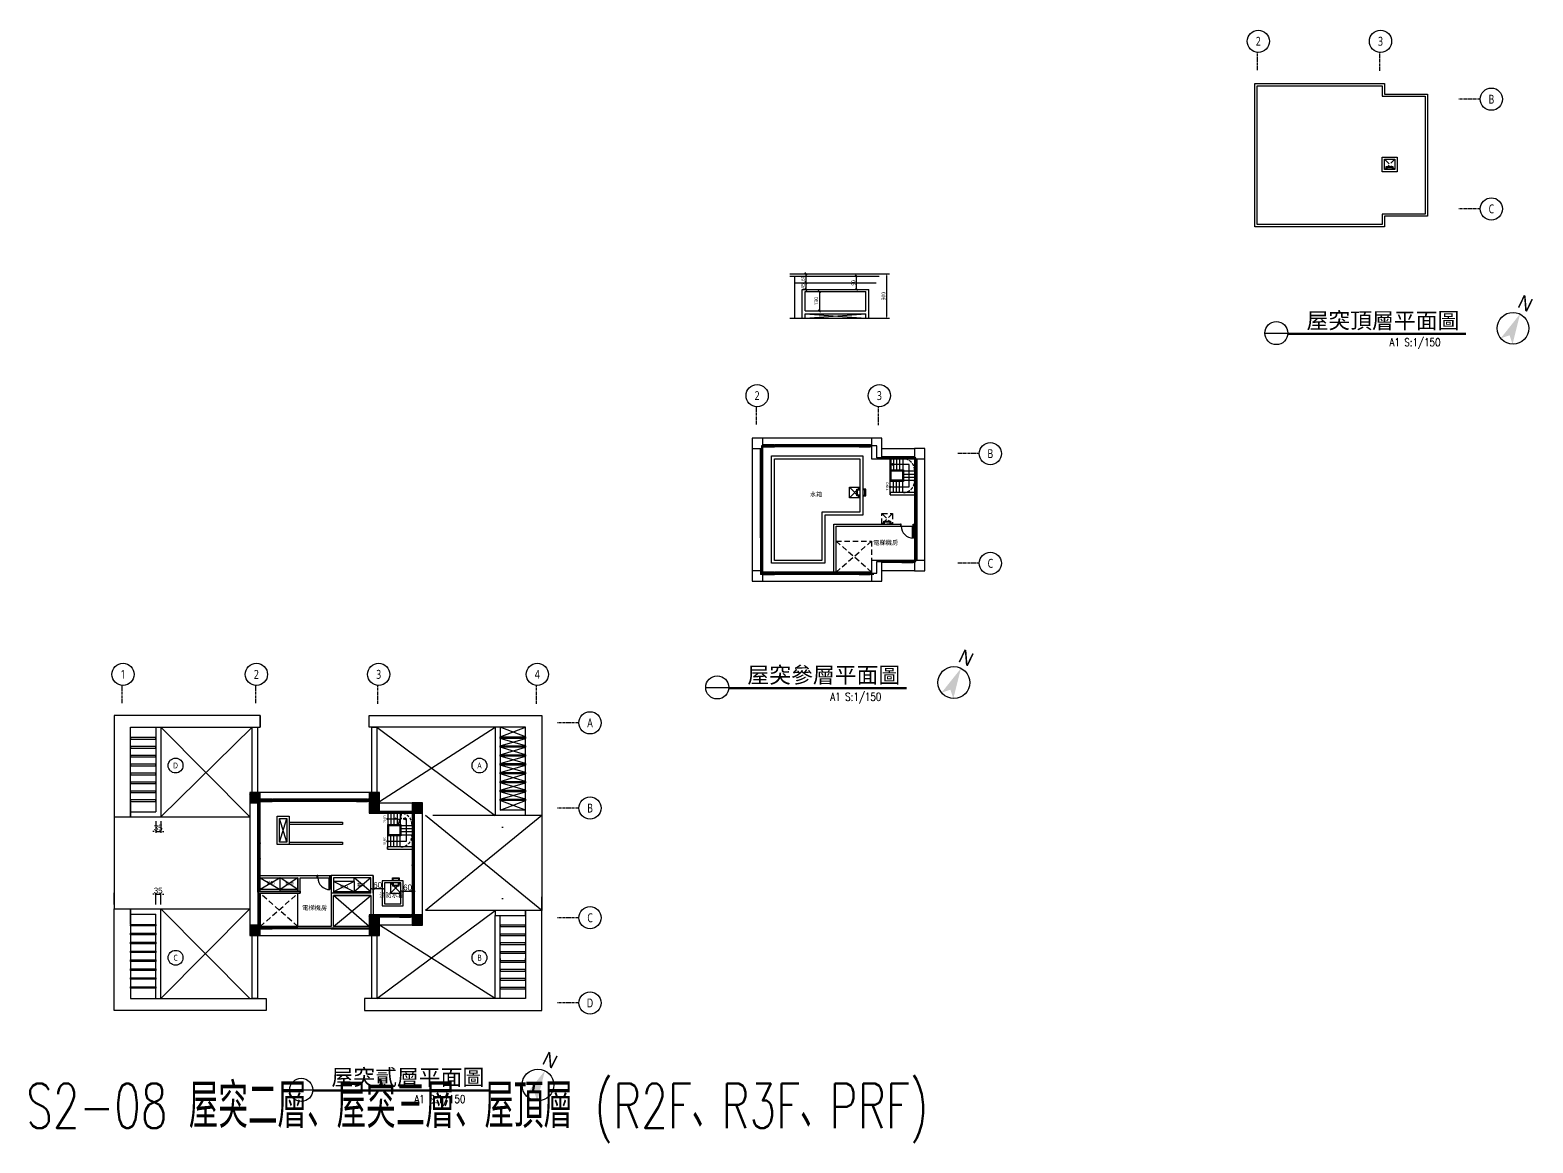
# Model space of a CAD drawing. Header units: millimetres. Extents: x -3377 to 119122, y -22007 to 15479.
# Drawn here: x 84950 to 95091, y 7810 to 15318 of the extents above; entities that cross this region are included whole.
import ezdxf
from ezdxf.enums import TextEntityAlignment as Align

# ---------------------------------------------------------------- set-up
doc = ezdxf.new("R2010")
doc.units = ezdxf.units.MM
doc.header["$LTSCALE"] = 150
doc.header["$MEASUREMENT"] = 0
for name, pattern in [('CENTER', [2, 1.25, -0.25, 0.25, -0.25]), ('HIDDEN', [0.375, 0.25, -0.125]), ('HIDDEN2', [0.1875, 0.125, -0.0625])]:
    doc.linetypes.add(name, pattern=pattern)
doc.layers.get('0').update_dxf_attribs({"plot": 0})
doc.layers.add('5', color=5, linetype='Continuous', lineweight=13)
for name, color, linetype, plot in [('AREA', 3, 'Continuous', False), ('LABEL', 1, 'Continuous', False), ('S-ARCH', 252, 'Continuous', False)]:
    doc.layers.add(name, color=color, linetype=linetype, plot=plot)
for name, color, linetype in [('COL', 1, 'Continuous'), ('Col-Line', 8, 'CENTER'), ('DIM', 6, 'Continuous'), ('GRID', 5, 'CENTER'), ('GRID-N', 4, 'Continuous'), ('HATCH', 5, 'Continuous'), ('OPEN', 4, 'Continuous'), ('OTHER', 4, 'Continuous'), ('PARK', 4, 'Continuous'), ('STAIR', 4, 'Continuous'), ('SYM', 3, 'Continuous'), ('TEXT', 2, 'Continuous'), ('WALL', 2, 'Continuous'), ('WALL3', 4, 'Continuous'), ('底圖', 8, 'Continuous'), ('指北針', 7, 'Continuous')]:
    doc.layers.add(name, color=color, linetype=linetype)
doc.styles.add('C1', font='', dxfattribs={"bigfont": 'japanese.shx'})
doc.styles.add('CHINESET', font='c2.shx', dxfattribs={"bigfont": 'china.shx'})
doc.styles.add('CS4', font='romans.shx', dxfattribs={"width": 0.7, "height": 45, "bigfont": 'lsp.shx'})
doc.styles.add('CT', font='')
doc.styles.add('ET', font='simplex.shx', dxfattribs={"width": 0.8})
doc.styles.add('HH', font='')
doc.styles.get('C1').set_extended_font_data('微軟正黑體')
doc.styles.get('CT').set_extended_font_data('DFKai-SB')
doc.styles.get('HH').set_extended_font_data('Microsoft JhengHei')
doc.dimstyles.new('DIMAA', dxfattribs={"dimscale": 100, "dimtxt": 0.25, "dimasz": 0.15, "dimexe": 0.2, "dimexo": 0, "dimgap": 0.09, "dimtad": 1, "dimdec": 4, "dimdsep": 46, "dimtxsty": 'C1', "dimblk": 'ARROW', "dimblk1": 'ARROW', "dimblk2": 'ARROW', "dimsah": 1, "dimcen": 0.5, "dimadec": 4, "dimazin": 0, "dimtfac": 1, "dimtix": 1, "dimtmove": 2, "dimatfit": 3, "dimfxl": 0, "dimtolj": 1, "dimarcsym": 0})

# ---------------------------------------------------------------- blocks, each defined once
blk = doc.blocks.new('A$C44147D42')
at = {"color": 252}
for p, q in [((-495, 1215), (-1480, 1215)), ((-1480, 1215), (-1480, 530)), ((-1370, 530), (-1370, 1135)), ((-1370, 1135), (-495, 1135)), ((-1200, 1135), (-1200, 565)), ((-1200, 1135), (-1200, 565)), ((-1165, 1135), (-1165, 530)), ((-1165, 1135), (-1165, 530)), ((-565, 530), (-1165, 1135)), ((-1165, 530), (-548, 1135)), ((-580, 1135), (-495, 1135)), ((-548, 1135), (-512, 1135)), ((-548, 695), (-548, 1135)), ((-512, 1135), (-512, 695)), ((-495, 1215), (-495, 1135)), ((-495, 1135), (-495, 1215)), ((240, 1215), (1405, 1215)), ((240, 1135), (240, 1215)), ((1295, 1135), (240, 1135)), ((258, 1135), (292, 1135)), ((258, 695), (258, 1135)), ((292, 1135), (1090, 540)), ((292, 1135), (292, 695)), ((310, 635), (1090, 1135)), ((1090, 1135), (1090, 540)), ((1090, 1135), (1090, 540)), ((1125, 1135), (1125, 575)), ((1125, 1135), (1125, 575)), ((1295, 1070), (1125, 1135)), ((1125, 1070), (1295, 1135)), ((1295, 540), (1295, 1135)), ((1405, 1215), (1405, 540)), ((-1200, 1065), (-1370, 1065)), ((-1370, 1065), (-1370, 1055)), ((-1370, 1055), (-1200, 1055)), ((-1200, 1055), (-1200, 1065)), ((1125, 1070), (1295, 1070)), ((1125, 1060), (1125, 1070)), ((1295, 1010), (1125, 1060)), ((1125, 1010), (1295, 1060)), ((1295, 1060), (1125, 1060)), ((1295, 1070), (1295, 1060)), ((-1200, 1005), (-1370, 1005)), ((-1370, 1005), (-1370, 995)), ((-1370, 995), (-1200, 995)), ((-1200, 945), (-1370, 945)), ((-1370, 945), (-1370, 935)), ((-1370, 935), (-1200, 935)), ((-1200, 995), (-1200, 1005)), ((-1200, 935), (-1200, 945)), ((1125, 1010), (1295, 1010)), ((1125, 1000), (1125, 1010)), ((1125, 950), (1295, 1000)), ((1295, 950), (1125, 1000)), ((1295, 1000), (1125, 1000)), ((1125, 950), (1295, 950)), ((1125, 940), (1125, 950)), ((1125, 890), (1295, 940)), ((1295, 890), (1125, 940)), ((1295, 940), (1125, 940)), ((1295, 1010), (1295, 1000)), ((1295, 950), (1295, 940)), ((-1200, 885), (-1370, 885)), ((-1370, 885), (-1370, 875)), ((-1370, 875), (-1200, 875)), ((-1200, 825), (-1370, 825)), ((-1370, 825), (-1370, 815)), ((-1370, 815), (-1200, 815)), ((-1200, 875), (-1200, 885)), ((-1200, 815), (-1200, 825)), ((1125, 890), (1295, 890)), ((1125, 880), (1125, 890)), ((1125, 830), (1295, 880)), ((1295, 830), (1125, 880)), ((1295, 880), (1125, 880)), ((1125, 830), (1295, 830)), ((1125, 820), (1125, 830)), ((1125, 770), (1295, 820)), ((1295, 770), (1125, 820)), ((1295, 820), (1125, 820)), ((1295, 890), (1295, 880)), ((1295, 830), (1295, 820)), ((-1200, 765), (-1370, 765)), ((-1370, 765), (-1370, 755)), ((-1370, 755), (-1200, 755)), ((-1200, 755), (-1200, 765)), ((1125, 770), (1295, 770)), ((1125, 760), (1125, 770)), ((1125, 710), (1295, 760)), ((1295, 710), (1125, 760)), ((1295, 760), (1125, 760)), ((1125, 710), (1295, 710)), ((1125, 700), (1125, 710)), ((1295, 770), (1295, 760)), ((1295, 710), (1295, 700)), ((-1200, 705), (-1370, 705)), ((-1370, 705), (-1370, 695)), ((-1370, 695), (-1200, 695)), ((-1200, 645), (-1370, 645)), ((-1370, 645), (-1370, 635)), ((-1370, 635), (-1200, 635)), ((-1370, 625), (-1370, 530)), ((-1200, 695), (-1200, 705)), ((-1200, 635), (-1200, 645)), ((-565, 625), (-565, -200)), ((-512, 695), (-548, 695)), ((240, 695), (-495, 695)), ((292, 695), (258, 695)), ((310, 625), (530, 625)), ((1125, 650), (1295, 700)), ((1295, 650), (1125, 700)), ((1295, 700), (1125, 700)), ((1125, 650), (1295, 650)), ((1125, 640), (1125, 650)), ((1125, 575), (1295, 640)), ((1295, 575), (1125, 640)), ((1295, 640), (1125, 640)), ((1295, 650), (1295, 640)), ((-1480, 530), (-1480, -90)), ((-1480, 530), (-1370, 530)), ((-1370, 565), (-1200, 565)), ((-1370, 530), (-1165, 530)), ((-1370, 530), (-1370, 530)), ((-1165, 530), (-565, 530)), ((-365, 360), (-315, 520)), ((-315, 360), (-365, 520)), ((429, 517), (414, 517)), ((471, 517), (486, 517)), ((600, -130), (600, 555)), ((1405, 540), (620, -100)), ((1405, -100), (620, 540)), ((1090, 540), (670, 540)), ((1405, 540), (1090, 540)), ((1295, 575), (1125, 575)), ((1405, 540), (1405, -100)), ((-360, 120), (-495, 40)), ((-495, 120), (-360, 40)), ((-240, 120), (-360, 40)), ((-240, 40), (-360, 120)), ((140, 95), (140, 120)), ((252, 120), (140, 25)), ((252, 25), (140, 120)), ((-240, 40), (-495, 40)), ((140, 95), (0, 25)), ((140, 25), (0, 95)), ((140, 95), (0, 95)), ((252, 25), (0, 25)), ((0, 25), (252, 25)), ((0, -210), (252, 0)), ((240, -210), (0, 0)), ((140, 95), (140, 25)), ((-1480, -775), (-1480, -90)), ((-1480, -90), (-1370, -90)), ((-1370, -190), (-1370, -90)), ((-1370, -90), (-1165, -90)), ((-1370, -90), (-1370, -90)), ((-1370, -90), (-1370, -695)), ((-1165, -695), (-1165, -90)), ((-1165, -695), (-1165, -90)), ((-1165, -90), (-565, -90)), ((-1165, -90), (-565, -695)), ((-1165, -695), (-565, -90)), ((292, -695), (1090, -100)), ((1090, -100), (620, -100)), ((1090, -100), (620, -100)), ((1295, -100), (1090, -100)), ((1090, -100), (1090, -135)), ((1295, -100), (1090, -100)), ((1090, -100), (1090, -135)), ((1405, -100), (1295, -100)), ((1295, -100), (1295, -695)), ((1295, -135), (1295, -100)), ((1295, -135), (1295, -100)), ((1405, -100), (1295, -100)), ((1295, -100), (1295, -695)), ((1405, -775), (1405, -100)), ((1405, -775), (1405, -100)), ((-1370, -125), (-1200, -125)), ((-1370, -205), (-1370, -195)), ((-1370, -195), (-1200, -195)), ((-1200, -695), (-1200, -125)), ((-1200, -695), (-1200, -125)), ((-1200, -195), (-1200, -205)), ((1090, -695), (310, -200)), ((530, -200), (310, -200)), ((1090, -695), (1090, -135)), ((1090, -695), (1090, -135)), ((1090, -135), (1295, -135)), ((1090, -135), (1295, -135)), ((1125, -695), (1125, -135)), ((1125, -695), (1125, -135)), ((1295, -200), (1125, -200)), ((1125, -200), (1125, -210)), ((1295, -200), (1125, -200)), ((1125, -200), (1125, -210)), ((1295, -210), (1295, -200)), ((1295, -210), (1295, -200)), ((-1200, -205), (-1370, -205)), ((-1370, -265), (-1370, -255)), ((-1370, -255), (-1200, -255)), ((-1200, -265), (-1370, -265)), ((-1200, -255), (-1200, -265)), ((-548, -270), (-512, -270)), ((-548, -695), (-548, -270)), ((-512, -270), (-512, -695)), ((-495, -270), (240, -270)), ((258, -270), (292, -270)), ((258, -695), (258, -270)), ((292, -270), (292, -695)), ((1125, -210), (1295, -210)), ((1125, -210), (1295, -210)), ((1295, -260), (1125, -260)), ((1125, -260), (1125, -270)), ((1295, -260), (1125, -260)), ((1125, -260), (1125, -270)), ((1125, -270), (1295, -270)), ((1125, -270), (1295, -270)), ((1295, -270), (1295, -260)), ((1295, -270), (1295, -260)), ((-1370, -325), (-1370, -315)), ((-1370, -315), (-1200, -315)), ((-1200, -325), (-1370, -325)), ((-1370, -385), (-1370, -375)), ((-1370, -375), (-1200, -375)), ((-1200, -385), (-1370, -385)), ((-1200, -315), (-1200, -325)), ((-1200, -375), (-1200, -385)), ((1295, -320), (1125, -320)), ((1125, -320), (1125, -330)), ((1295, -320), (1125, -320)), ((1125, -320), (1125, -330)), ((1125, -330), (1295, -330)), ((1125, -330), (1295, -330)), ((1295, -380), (1125, -380)), ((1125, -380), (1125, -390)), ((1295, -380), (1125, -380)), ((1125, -380), (1125, -390)), ((1125, -390), (1295, -390)), ((1125, -390), (1295, -390)), ((1295, -330), (1295, -320)), ((1295, -330), (1295, -320)), ((1295, -390), (1295, -380)), ((1295, -390), (1295, -380)), ((-1370, -445), (-1370, -435)), ((-1370, -435), (-1200, -435)), ((-1200, -445), (-1370, -445)), ((-1370, -505), (-1370, -495)), ((-1370, -495), (-1200, -495)), ((-1200, -505), (-1370, -505)), ((-1200, -435), (-1200, -445)), ((-1200, -495), (-1200, -505)), ((1125, -425), (1125, -435)), ((1295, -440), (1125, -440)), ((1295, -440), (1125, -440)), ((1125, -440), (1125, -450)), ((1125, -450), (1295, -450)), ((1125, -450), (1295, -450)), ((1295, -500), (1125, -500)), ((1125, -500), (1125, -510)), ((1295, -500), (1125, -500)), ((1125, -500), (1125, -510)), ((1295, -435), (1295, -425)), ((1295, -450), (1295, -440)), ((1295, -510), (1295, -500)), ((1295, -510), (1295, -500)), ((-1370, -565), (-1370, -555)), ((-1370, -555), (-1200, -555)), ((-1200, -565), (-1370, -565)), ((-1200, -555), (-1200, -565)), ((1125, -510), (1295, -510)), ((1125, -510), (1295, -510)), ((1295, -560), (1125, -560)), ((1125, -560), (1125, -570)), ((1295, -560), (1125, -560)), ((1125, -560), (1125, -570)), ((1125, -570), (1295, -570)), ((1125, -570), (1295, -570)), ((1295, -570), (1295, -560)), ((1295, -570), (1295, -560)), ((-1370, -625), (-1370, -615)), ((-1370, -615), (-1200, -615)), ((-1200, -625), (-1370, -625)), ((-1370, -695), (-455, -695)), ((-1200, -615), (-1200, -625)), ((-512, -695), (-548, -695)), ((-455, -695), (-455, -775)), ((1295, -695), (210, -695)), ((210, -695), (210, -775)), ((1295, -695), (210, -695)), ((210, -695), (210, -775)), ((292, -695), (258, -695)), ((1295, -620), (1125, -620)), ((1125, -620), (1125, -630)), ((1295, -620), (1125, -620)), ((1125, -620), (1125, -630)), ((1125, -630), (1295, -630)), ((1125, -630), (1295, -630)), ((1295, -630), (1295, -620)), ((1295, -630), (1295, -620)), ((-455, -775), (-1480, -775)), ((210, -775), (1405, -775)), ((210, -775), (1405, -775))]:
    blk.add_line(p, q, dxfattribs=at)
at = {"color": 252, "linetype": 'Continuous'}
for p, q in [((-485, 650), (-490, 650)), ((-490, 635), (-485, 635)), ((-485, 635), (-485, 650)), ((-415, 650), (-485, 650)), ((-485, 645), (-415, 645)), ((-485, 640), (-415, 640)), ((-485, 635), (-415, 635)), ((-415, 635), (-415, 650)), ((-415, 650), (-410, 650)), ((-410, 635), (-415, 635)), ((160, 650), (155, 650)), ((155, 635), (160, 635)), ((160, 635), (160, 650)), ((230, 650), (160, 650)), ((160, 645), (230, 645)), ((160, 640), (230, 640)), ((160, 635), (230, 635)), ((230, 635), (230, 650)), ((230, 650), (235, 650)), ((235, 635), (230, 635)), ((-510, 350), (-510, 355)), ((-495, 350), (-510, 350)), ((-510, 350), (-510, 250)), ((-505, 250), (-505, 350)), ((-500, 250), (-500, 350)), ((-495, 355), (-495, 350)), ((-495, 250), (-495, 350)), ((530, 308), (530, 313)), ((545, 308), (530, 308)), ((530, 308), (530, 208)), ((535, 208), (535, 308)), ((540, 208), (540, 308)), ((545, 313), (545, 308)), ((545, 208), (545, 308)), ((-495, 250), (-510, 250)), ((-510, 250), (-510, 245)), ((-510, 245), (-510, 250)), ((-495, 245), (-510, 245)), ((-510, 245), (-510, 145)), ((-505, 145), (-505, 245)), ((-500, 145), (-500, 245)), ((-495, 245), (-495, 250)), ((-495, 250), (-495, 245)), ((-495, 145), (-495, 245)), ((545, 208), (530, 208)), ((530, 208), (530, 203)), ((530, 203), (530, 208)), ((545, 203), (530, 203)), ((530, 203), (530, 103)), ((535, 103), (535, 203)), ((540, 103), (540, 203)), ((545, 203), (545, 208)), ((545, 208), (545, 203)), ((545, 103), (545, 203)), ((-495, 145), (-510, 145)), ((-510, 145), (-510, 140)), ((-495, 140), (-495, 145)), ((-105, 135), (-110, 135)), ((-110, 120), (-105, 120)), ((-105, 120), (-105, 135)), ((-30, 40), (-30, 120)), ((-30, 120), (-25, 120)), ((-25, 120), (-25, 135)), ((-25, 135), (-20, 135)), ((-20, 120), (-25, 120)), ((-25, 120), (-25, 40)), ((545, 103), (530, 103)), ((530, 103), (530, 98)), ((545, 98), (545, 103)), ((-25, 40), (-30, 40)), ((450, -130), (445, -130)), ((445, -145), (450, -145)), ((450, -145), (450, -130)), ((520, -130), (450, -130)), ((450, -135), (520, -135)), ((450, -140), (520, -140)), ((450, -145), (520, -145)), ((520, -145), (520, -130)), ((520, -130), (525, -130)), ((525, -145), (520, -145)), ((-485, -210), (-490, -210)), ((-490, -225), (-485, -225)), ((-485, -225), (-485, -210)), ((-415, -210), (-485, -210)), ((-485, -215), (-415, -215)), ((-485, -220), (-415, -220)), ((-485, -225), (-415, -225)), ((-415, -225), (-415, -210)), ((-415, -210), (-410, -210)), ((-410, -225), (-415, -225))]:
    blk.add_line(p, q, dxfattribs=at)
at = {"color": 252, "linetype": 'HIDDEN'}
for p, q in [((-495, -210), (-240, 15)), ((-240, -210), (-495, 15)), ((-240, -210), (-240, 15))]:
    blk.add_line(p, q, dxfattribs=at)
at = {"color": 252}
for points in [[(414, 523), (429, 517), (414, 513)], [(486, 523), (471, 517), (486, 513)]]:
    blk.add_lwpolyline(points, dxfattribs=at)
for centre in [(366, 517), (366, 366)]:
    blk.add_circle(centre, 5, dxfattribs=at)
at = {"color": 252, "linetype": 'HIDDEN2'}
for centre, start, end in [((454, 480), 0, 90), ((454, 403), 270, 0)]:
    blk.add_arc(centre, 75, start, end, dxfattribs=at)
at = {"color": 252, "linetype": 'Continuous'}
blk.add_arc((-25, 120), 80, 180, 270, dxfattribs=at)
at = {"layer": '5', "color": 252, "linetype": 'Continuous'}
blk.add_lwpolyline([(-140, -1320), (1060, -1320)], dxfattribs=at)
at = {"layer": 'AREA', "color": 252}
for p, q in [((275, 643), (-503, 643)), ((-503, 643), (-503, -217)), ((275, 563), (275, 643)), ((537, 563), (275, 563)), ((537, 323), (537, 563)), ((537, 83), (537, 323)), ((537, 323), (537, 323)), ((-360, 120), (-240, 120)), ((-360, 30), (-360, 120)), ((-240, 120), (-240, 30)), ((-225, 15), (-225, 120)), ((-225, 120), (-15, 120)), ((-225, 15), (-225, 120)), ((-225, 120), (-15, 120)), ((-15, 120), (-15, -210)), ((-15, 120), (-15, -210)), ((-495, 15), (-225, 15)), ((-495, -210), (-495, 15)), ((-495, 15), (-225, 15)), ((-495, -210), (-495, 15)), ((-240, 15), (-495, 15)), ((-495, 15), (-495, -210)), ((-240, 30), (-360, 30)), ((-240, -210), (-240, 15)), ((537, -137), (537, 83)), ((537, 83), (537, 83)), ((275, -217), (275, -137)), ((275, -137), (537, -137)), ((-503, -217), (275, -217)), ((-15, -210), (-495, -210)), ((-15, -210), (-495, -210)), ((-495, -210), (-240, -210))]:
    blk.add_line(p, q, dxfattribs=at)
at = {"layer": 'COL', "color": 252}
for p, q in [((-495, 695), (-565, 695)), ((-565, 695), (-565, 625)), ((-565, 625), (-495, 625)), ((-495, 625), (-495, 695)), ((310, 695), (240, 695)), ((240, 695), (240, 555)), ((310, 555), (310, 695)), ((600, 625), (530, 625)), ((530, 625), (530, 555)), ((600, 625), (530, 625)), ((530, 625), (530, 555)), ((600, 555), (600, 625)), ((600, 555), (600, 625)), ((240, 555), (310, 555)), ((530, 555), (600, 555)), ((530, 555), (600, 555)), ((-495, -200), (-565, -200)), ((-565, -200), (-565, -270)), ((-495, -270), (-495, -200)), ((310, -130), (240, -130)), ((240, -130), (240, -270)), ((310, -270), (310, -130)), ((600, -130), (530, -130)), ((530, -130), (530, -200)), ((530, -200), (600, -200)), ((600, -200), (600, -130)), ((-565, -270), (-495, -270)), ((240, -270), (310, -270))]:
    blk.add_line(p, q, dxfattribs=at)
at = {"layer": 'Col-Line', "color": 252, "linetype": 'ByBlock'}
for centre in [(-1420, 1492), (-520, 1492), (305, 1492), (1375, 1492), (1731, 1165), (1731, 590), (1731, -150), (1731, -725)]:
    blk.add_circle(centre, 75, dxfattribs=at)
at = {"layer": 'DIM', "color": 252}
for p, q in [((258, 45), (278, 45)), ((263, 40), (273, 50)), ((338, 46), (318, 46)), ((333, 51), (323, 41)), ((460, 30), (480, 30)), ((465, 25), (475, 35)), ((540, 29), (520, 29)), ((535, 34), (525, 24))]:
    blk.add_line(p, q, dxfattribs=at)
at = {"layer": 'GRID', "color": 252, "ltscale": 0.1}
for p, q in [((-1425, 1298), (-1425, 1417)), ((-525, 1298), (-525, 1417)), ((300, 1293), (300, 1417)), ((1370, 1293), (1370, 1417)), ((1656, 1165), (1512, 1165)), ((1656, 590), (1512, 590)), ((1656, -150), (1512, -150)), ((1656, -725), (1512, -725))]:
    blk.add_line(p, q, dxfattribs=at)
at = {"layer": 'GRID-N', "color": 252}
for p, q in [((366, 555), (366, 480)), ((387, 555), (387, 480)), ((408, 555), (408, 480)), ((429, 555), (429, 480)), ((450, 555), (450, 480))]:
    blk.add_line(p, q, dxfattribs=at)
at = {"layer": 'HATCH', "color": 252}
for p, q in [((-565, 684), (-554, 695)), ((-565, 671), (-541, 695)), ((-565, 657), (-527, 695)), ((-565, 644), (-514, 695)), ((-565, 630), (-500, 695)), ((-565, 693), (-563, 695)), ((-565, 680), (-550, 695)), ((-565, 666), (-536, 695)), ((-565, 653), (-523, 695)), ((-565, 639), (-509, 695)), ((-565, 626), (-496, 695)), ((-557, 625), (-495, 687)), ((-552, 625), (-495, 682)), ((-543, 625), (-495, 673)), ((-539, 625), (-495, 669)), ((-530, 625), (-495, 660)), ((-525, 625), (-495, 655)), ((-516, 625), (-495, 646)), ((-512, 625), (-495, 642)), ((-503, 625), (-495, 633)), ((-499, 625), (-495, 629)), ((240, 681), (254, 695)), ((240, 668), (267, 695)), ((240, 654), (281, 695)), ((240, 641), (294, 695)), ((240, 627), (308, 695)), ((240, 677), (258, 695)), ((240, 663), (272, 695)), ((240, 650), (285, 695)), ((240, 636), (299, 695)), ((240, 623), (310, 693)), ((240, 614), (310, 684)), ((240, 609), (310, 679)), ((240, 600), (310, 670)), ((240, 596), (310, 666)), ((240, 587), (310, 657)), ((240, 582), (310, 652)), ((240, 573), (310, 643)), ((240, 569), (310, 639)), ((240, 560), (310, 630)), ((240, 555), (310, 625)), ((249, 555), (310, 616)), ((253, 555), (310, 612)), ((530, 621), (534, 625)), ((530, 607), (548, 625)), ((530, 594), (561, 625)), ((530, 580), (575, 625)), ((530, 567), (588, 625)), ((530, 616), (539, 625)), ((530, 603), (552, 625)), ((530, 589), (566, 625)), ((530, 576), (579, 625)), ((530, 562), (593, 625)), ((532, 555), (600, 623)), ((536, 555), (600, 619)), ((545, 555), (600, 610)), ((262, 555), (310, 603)), ((267, 555), (310, 598)), ((276, 555), (310, 589)), ((280, 555), (310, 585)), ((289, 555), (310, 576)), ((294, 555), (310, 571)), ((303, 555), (310, 562)), ((307, 555), (310, 558)), ((550, 555), (600, 605)), ((558, 555), (600, 597)), ((563, 555), (600, 592)), ((572, 555), (600, 583)), ((576, 555), (600, 579)), ((585, 555), (600, 570)), ((590, 555), (600, 565)), ((599, 555), (600, 556)), ((-565, -205), (-560, -200)), ((-565, -218), (-547, -200)), ((-565, -232), (-533, -200)), ((-565, -245), (-520, -200)), ((-565, -259), (-506, -200)), ((-565, -209), (-556, -200)), ((-565, -223), (-542, -200)), ((-565, -236), (-529, -200)), ((-565, -250), (-515, -200)), ((-565, -263), (-502, -200)), ((-563, -270), (-495, -202)), ((240, -141), (251, -130)), ((240, -154), (264, -130)), ((240, -168), (278, -130)), ((240, -181), (291, -130)), ((240, -195), (305, -130)), ((240, -132), (242, -130)), ((240, -145), (255, -130)), ((240, -159), (269, -130)), ((240, -172), (282, -130)), ((240, -186), (296, -130)), ((240, -199), (309, -130)), ((240, -208), (310, -138)), ((240, -213), (310, -143)), ((240, -221), (310, -151)), ((240, -226), (310, -156)), ((240, -235), (310, -165)), ((240, -239), (310, -169)), ((240, -248), (310, -178)), ((240, -253), (310, -183)), ((240, -262), (310, -192)), ((240, -266), (310, -196)), ((530, -134), (534, -130)), ((530, -147), (547, -130)), ((530, -160), (560, -130)), ((530, -174), (574, -130)), ((530, -187), (587, -130)), ((530, -138), (538, -130)), ((530, -152), (552, -130)), ((530, -165), (565, -130)), ((530, -178), (578, -130)), ((530, -192), (592, -130)), ((531, -200), (600, -131)), ((535, -200), (600, -135)), ((544, -200), (600, -144)), ((549, -200), (600, -149)), ((558, -200), (600, -158)), ((562, -200), (600, -162)), ((571, -200), (600, -171)), ((576, -200), (600, -176)), ((585, -200), (600, -185)), ((589, -200), (600, -189)), ((598, -200), (600, -198)), ((-558, -270), (-495, -207)), ((-549, -270), (-495, -216)), ((-545, -270), (-495, -220)), ((-536, -270), (-495, -229)), ((-531, -270), (-495, -234)), ((-522, -270), (-495, -243)), ((-518, -270), (-495, -247)), ((-509, -270), (-495, -256)), ((-504, -270), (-495, -261)), ((-496, -270), (-495, -269)), ((245, -270), (310, -205)), ((250, -270), (310, -210)), ((259, -270), (310, -219)), ((263, -270), (310, -223)), ((272, -270), (310, -232)), ((277, -270), (310, -237)), ((286, -270), (310, -246)), ((290, -270), (310, -250)), ((299, -270), (310, -259)), ((304, -270), (310, -264))]:
    blk.add_line(p, q, dxfattribs=at)
at = {"layer": 'LABEL', "color": 252}
blk.add_lwpolyline([(-296, -1311), (1060, -1311)], dxfattribs=at)
at = {"layer": 'LABEL', "color": 252, "linetype": 'Continuous'}
blk.add_arc((-218, -1311), 77.8, 180.0000014999924, 179.9999985000077, dxfattribs=at)
at = {"layer": 'OPEN', "color": 252}
for p, q in [((398, 100), (398, 120)), ((398, 120), (443, 120)), ((403, 100), (403, 115)), ((403, 115), (438, 115)), ((438, 115), (438, 100)), ((443, 120), (443, 100)), ((455, 15), (385, 85)), ((455, 85), (385, 15)), ((455, 85), (385, 85)), ((385, 85), (385, 15)), ((385, 15), (455, 15)), ((398, 85), (398, 65)), ((398, 65), (443, 65)), ((403, 85), (403, 70)), ((403, 70), (438, 70)), ((438, 70), (438, 85)), ((443, 65), (443, 85)), ((455, 15), (455, 85))]:
    blk.add_line(p, q, dxfattribs=at)
at = {"layer": 'OTHER', "color": 252}
for p, q in [((439, 515), (461, 520)), ((448, 510), (439, 515)), ((439, 480), (448, 510)), ((452, 525), (460, 555)), ((461, 520), (452, 525))]:
    blk.add_line(p, q, dxfattribs=at)
at = {"layer": 'STAIR', "color": 252}
for p, q in [((366, 517), (429, 517)), ((492, 517), (471, 517)), ((492, 366), (492, 517)), ((366, 403), (366, 480)), ((366, 480), (455, 480)), ((371, 408), (371, 475)), ((371, 475), (450, 475)), ((450, 408), (371, 408)), ((373, 410), (373, 473)), ((373, 473), (448, 473)), ((448, 410), (373, 410)), ((448, 473), (448, 410)), ((450, 475), (450, 408)), ((455, 480), (455, 403)), ((455, 473), (530, 473)), ((455, 452), (530, 452)), ((455, 431), (530, 431)), ((455, 410), (530, 410)), ((366, 328), (366, 403)), ((455, 403), (366, 403)), ((366, 366), (492, 366)), ((387, 328), (387, 403)), ((408, 328), (408, 403)), ((429, 328), (429, 403)), ((450, 328), (450, 403))]:
    blk.add_line(p, q, dxfattribs=at)
at = {"layer": 'SYM', "color": 252}
for centre in [(-1066, 877), (985, 877), (-1066, -420), (985, -420)]:
    blk.add_circle(centre, 50, dxfattribs=at)
at = {"layer": 'WALL', "color": 252}
for p, q in [((-510, 22), (-510, 625)), ((-490, 650), (-495, 650)), ((-490, 635), (-495, 635)), ((-495, 30), (-495, 625)), ((-490, 650), (-490, 635)), ((-410, 650), (-410, 635)), ((155, 650), (-410, 650)), ((155, 635), (-410, 635)), ((155, 650), (155, 635)), ((240, 650), (235, 650)), ((235, 650), (235, 635)), ((240, 635), (235, 635)), ((-380, 535), (-300, 535)), ((-380, 345), (-380, 535)), ((-365, 520), (-315, 520)), ((-365, 360), (-365, 520)), ((-315, 520), (-315, 360)), ((-300, 535), (-300, 345)), ((310, 570), (530, 570)), ((310, 555), (530, 555)), ((530, 555), (530, -130)), ((545, 555), (545, -130)), ((-300, 495), (60, 495)), ((60, 480), (-300, 480)), ((60, 495), (60, 480)), ((-510, 355), (-495, 355)), ((-300, 345), (-380, 345)), ((-315, 360), (-365, 360)), ((-300, 360), (60, 360)), ((60, 345), (-300, 345)), ((60, 360), (60, 345)), ((365, 313), (365, 328)), ((365, 328), (365, 313)), ((530, 328), (365, 328)), ((365, 328), (365, 328)), ((365, 313), (530, 313)), ((530, 313), (545, 313)), ((-510, 140), (-495, 140)), ((-495, 135), (-15, 135)), ((-495, 120), (-240, 120)), ((-240, 30), (-240, 120)), ((-225, 22), (-225, 120)), ((-225, 120), (-15, 120)), ((-110, 120), (-110, 135)), ((-20, 120), (-20, 135)), ((268, 135), (-15, 135)), ((-15, 135), (-15, 15)), ((252, 120), (0, 120)), ((0, 120), (0, 15)), ((252, 15), (252, 120)), ((268, 135), (268, -130)), ((268, 15), (268, 135)), ((-510, 30), (-225, 30)), ((-510, 30), (-510, -225)), ((-225, 15), (-495, 15)), ((-495, 15), (-495, -210)), ((-225, 30), (-225, 15)), ((252, 15), (-15, 15)), ((-15, 15), (-15, -210)), ((0, -210), (0, 0)), ((252, 0), (0, 0)), ((15, 0), (252, 0)), ((15, 0), (252, 0)), ((252, 0), (252, -130)), ((470, 100), (328, 100)), ((328, 100), (328, -70)), ((455, 85), (343, 85)), ((343, 85), (343, -55)), ((455, -55), (455, 85)), ((470, -70), (470, 100)), ((530, 98), (545, 98)), ((328, -70), (470, -70)), ((343, -55), (455, -55)), ((445, -130), (310, -130)), ((445, -145), (310, -145)), ((445, -130), (445, -145)), ((530, -130), (525, -130)), ((525, -130), (525, -145)), ((530, -145), (525, -145)), ((-490, -225), (-510, -225)), ((-490, -210), (-495, -210)), ((-490, -210), (-490, -225)), ((-15, -210), (-410, -210)), ((-410, -210), (-410, -225)), ((-225, -225), (-410, -225)), ((-240, -225), (-240, -225)), ((-225, -225), (-240, -225)), ((-225, -225), (-225, -225)), ((-15, -225), (-225, -225)), ((-15, -225), (240, -225)), ((240, -225), (-15, -225)), ((240, -210), (0, -210))]:
    blk.add_line(p, q, dxfattribs=at)
at = {"layer": '底圖', "color": 252}
for p, q in [((-1480, 501), (-1480, 422)), ((-1210, 432), (-1220, 432)), ((-1200, 501), (-1200, 422)), ((-1200, 501), (-1200, 422)), ((-1200, 432), (-1165, 432)), ((-1165, 501), (-1165, 422)), ((-1155, 432), (-1145, 432)), ((1135, 460), (1145, 460)), ((-1480, -61), (-1480, 18)), ((-1210, 8), (-1220, 8)), ((-1200, -61), (-1200, 18)), ((-1200, -61), (-1200, 18)), ((-1200, 8), (-1165, 8)), ((-1165, -61), (-1165, 18)), ((-1155, 8), (-1145, 8)), ((258, 45), (248, 45)), ((268, 65), (268, 35)), ((328, 45), (268, 45)), ((328, 90), (328, 36)), ((338, 46), (348, 46)), ((460, 30), (450, 30)), ((470, 25), (470, 40)), ((470, 29), (530, 29)), ((530, 25), (530, 39)), ((540, 29), (550, 29)), ((1135, -20), (1145, -20)), ((1405, -90), (1405, -10))]:
    blk.add_line(p, q, dxfattribs=at)
at = {"layer": '指北針', "color": 252}
blk.add_circle((1379, -1278), 107, dxfattribs=at)
for points in [[(1355, -1326), (1296, -1346), (1427, -1181)], [(1427, -1181), (1375, -1385), (1355, -1326)]]:
    blk.add_solid(points, dxfattribs=at)
at = {"layer": 'Col-Line', "color": 252, "style": 'C1', "width": 0.75}
for s, p in [('1', (-1420, 1492)), ('2', (-520, 1492)), ('3', (305, 1492)), ('4', (1375, 1492)), ('A', (1731, 1165)), ('B', (1731, 590)), ('C', (1731, -150)), ('D', (1731, -725))]:
    blk.add_text(s, height=60, dxfattribs=at).set_placement(p, align=Align.MIDDLE)
at = {"layer": 'SYM', "color": 252, "style": 'C1', "width": 0.7}
for s, p in [('D', (-1066, 877)), ('A', (985, 877)), ('C', (-1066, -420)), ('B', (985, -420))]:
    blk.add_text(s, height=40, dxfattribs=at).set_placement(p, align=Align.MIDDLE)
at = {"layer": 'TEXT', "color": 252, "style": 'C1'}
for s, p in [('UP14', (336, 515)), ('DN15', (336, 369))]:
    blk.add_text(s, height=15, rotation=270, dxfattribs=at).set_placement(p, align=Align.CENTER)
at = {"layer": 'TEXT', "color": 252, "style": 'HH'}
for s, p in [('消防', (-452, 76)), ('排煙', (-326, 69)), ('進風', (45, 49)), ('電力', (158, 61))]:
    blk.add_text(s, height=20, dxfattribs=at).set_placement(p)
for s, p in [('消防水箱', (393, -13)), ('電梯機房', (-127, -98))]:
    blk.add_text(s, height=30, dxfattribs=at).set_placement(p, align=Align.CENTER)
at = {"layer": 'TEXT', "color": 252, "linetype": 'Continuous', "style": 'CT', "width": 1}
blk.add_text('屋突貳層平面圖', height=108, dxfattribs=at).set_placement((-14, -1280))
at = {"layer": 'TEXT', "color": 252, "style": 'ET', "width": 0.8}
blk.add_text('A1 S:1/150', height=54, dxfattribs=at).set_placement((890, -1400), align=Align.RIGHT)
at = {"layer": '底圖', "color": 252, "char_height": 40, "attachment_point": 5, "style": 'CHINESET'}
for s, insert in [('\\A1;35', (-1183, 457)), ('\\A1;35', (-1183, 33)), ('\\A1;60', (298, 70)), ('\\A1;60', (500, 54))]:
    blk.add_mtext(s, dxfattribs=dict(at, insert=insert))
at = {"layer": '指北針', "color": 252, "style": 'C1'}
blk.add_text('N', height=92.8, rotation=333.6216, dxfattribs=at).set_placement((1441, -1152), align=Align.CENTER)
blk = doc.blocks.new('_Oblique')
at = {"color": 0, "linetype": 'ByBlock', "lineweight": -2}
blk.add_line((-0.5, -0.5), (0.5, 0.5), dxfattribs=at)
blk = doc.blocks.new('*D204')
at = {"layer": 'DEFPOINTS', "color": 0, "transparency": 16777216}
for p in [(124318, 2463), (124363, 2463), (124318, 2373)]:
    blk.add_point(p, dxfattribs=at)
at = {"layer": 'PARK', "color": 0, "lineweight": -2, "transparency": 16777216}
for p, q in [((124318, 2463), (124383, 2463)), ((124363, 2373), (124363, 2463)), ((124318, 2373), (124383, 2373))]:
    blk.add_line(p, q, dxfattribs=at)
at = {"layer": 'PARK', "color": 0, "lineweight": -2, "transparency": 16777216, "xscale": 15, "yscale": 15, "zscale": 15}
for p, rotation in [((124363, 2463), 90), ((124363, 2373), 270)]:
    blk.add_blockref('_Oblique', p, dxfattribs=dict(at, rotation=rotation))
at = {"layer": 'PARK', "color": 0, "lineweight": -2, "transparency": 16777216, "insert": (124342, 2418), "char_height": 25, "attachment_point": 5, "rotation": 90, "style": 'C1'}
blk.add_mtext('\\A1;90', dxfattribs=at)
blk = doc.blocks.new('ARROW')
blk.add_solid([(0, 0), (-1, 0.3), (-1, -0.3)])
blk = doc.blocks.new('*D203')
at = {"layer": 'DEFPOINTS', "color": 0, "transparency": 16777216}
for p in [(124059, 2358), (124059, 2228), (124113, 2228)]:
    blk.add_point(p, dxfattribs=at)
at = {"layer": 'PARK', "color": 0, "lineweight": -2, "transparency": 16777216}
for p, q in [((124059, 2358), (124133, 2358)), ((124113, 2358), (124113, 2228)), ((124059, 2228), (124133, 2228))]:
    blk.add_line(p, q, dxfattribs=at)
at = {"layer": 'PARK', "color": 0, "lineweight": -2, "transparency": 16777216, "xscale": 15, "yscale": 15, "zscale": 15}
for p, rotation in [((124113, 2358), 90), ((124113, 2228), 270)]:
    blk.add_blockref('_Oblique', p, dxfattribs=dict(at, rotation=rotation))
at = {"layer": 'PARK', "color": 0, "lineweight": -2, "transparency": 16777216, "insert": (124091, 2293), "char_height": 25, "attachment_point": 5, "rotation": 90, "style": 'C1'}
blk.add_mtext('\\A1;130', dxfattribs=at)
blk = doc.blocks.new('*D202')
at = {"layer": 'DEFPOINTS', "color": 0, "transparency": 16777216}
for p in [(123967, 2478), (124023, 2478), (123967, 2418)]:
    blk.add_point(p, dxfattribs=at)
at = {"layer": 'PARK', "color": 0, "lineweight": -2, "transparency": 16777216}
for p, q in [((123967, 2478), (124043, 2478)), ((124023, 2418), (124023, 2478)), ((123967, 2418), (124043, 2418))]:
    blk.add_line(p, q, dxfattribs=at)
at = {"layer": 'PARK', "color": 0, "lineweight": -2, "transparency": 16777216, "xscale": 15, "yscale": 15, "zscale": 15}
for p, rotation in [((124023, 2478), 90), ((124023, 2418), 270)]:
    blk.add_blockref('_Oblique', p, dxfattribs=dict(at, rotation=rotation))
at = {"layer": 'PARK', "color": 0, "lineweight": -2, "transparency": 16777216, "insert": (124001, 2448), "char_height": 25, "attachment_point": 5, "rotation": 90, "style": 'C1'}
blk.add_mtext('\\A1;60', dxfattribs=at)
blk = doc.blocks.new('*D201')
at = {"layer": 'DEFPOINTS', "color": 0, "transparency": 16777216}
for p in [(123997, 2418), (123997, 2373), (124023, 2418)]:
    blk.add_point(p, dxfattribs=at)
at = {"layer": 'PARK', "color": 0, "lineweight": -2, "transparency": 16777216}
for p, q in [((123997, 2418), (124043, 2418)), ((123997, 2373), (124043, 2373)), ((124023, 2418), (124023, 2433)), ((124023, 2373), (124023, 2418)), ((124023, 2373), (124023, 2358))]:
    blk.add_line(p, q, dxfattribs=at)
at = {"layer": 'PARK', "color": 0, "lineweight": -2, "transparency": 16777216, "xscale": 15, "yscale": 15, "zscale": 15}
for p, rotation in [((124023, 2418), 270), ((124023, 2373), 90)]:
    blk.add_blockref('_Oblique', p, dxfattribs=dict(at, rotation=rotation))
at = {"layer": 'PARK', "color": 0, "lineweight": -2, "transparency": 16777216, "insert": (124001, 2396), "char_height": 25, "attachment_point": 5, "rotation": 90, "style": 'C1'}
blk.add_mtext('\\A1;45', dxfattribs=at)
blk = doc.blocks.new('*D200')
at = {"layer": 'DEFPOINTS', "color": 0, "transparency": 16777216}
for p in [(124517, 2478), (124567, 2478), (124517, 2178)]:
    blk.add_point(p, dxfattribs=at)
at = {"layer": 'PARK', "color": 0, "lineweight": -2, "transparency": 16777216}
for p, q in [((124517, 2478), (124587, 2478)), ((124567, 2193), (124567, 2463)), ((124517, 2178), (124587, 2178))]:
    blk.add_line(p, q, dxfattribs=at)
at = {"layer": 'PARK', "color": 0, "lineweight": -2, "transparency": 16777216, "xscale": 15, "yscale": 15, "zscale": 15}
for p, rotation in [((124567, 2478), 90), ((124567, 2178), 270)]:
    blk.add_blockref('ARROW', p, dxfattribs=dict(at, rotation=rotation))
at = {"layer": 'PARK', "color": 0, "lineweight": -2, "transparency": 16777216, "insert": (124545, 2328), "char_height": 25, "attachment_point": 5, "rotation": 90, "style": 'C1'}
blk.add_mtext('\\A1;300', dxfattribs=at)
blk = doc.blocks.new('A$C7C073025')
at = {"layer": '5', "color": 252, "linetype": 'Continuous'}
blk.add_lwpolyline([(223, -1692), (1424, -1692)], dxfattribs=at)
at = {"layer": 'Col-Line', "color": 252, "linetype": 'ByBlock'}
for centre in [(23, 286), (848, 286), (1596, -105), (1596, -845)]:
    blk.add_circle(centre, 75, dxfattribs=at)
at = {"layer": 'GRID', "color": 252, "ltscale": 0.1}
for p, q in [((18, 92), (18, 211)), ((843, 87), (843, 211)), ((1521, -105), (1377, -105)), ((1521, -845), (1377, -845))]:
    blk.add_line(p, q, dxfattribs=at)
at = {"layer": 'LABEL', "color": 252}
blk.add_lwpolyline([(68, -1683), (1424, -1683)], dxfattribs=at)
at = {"layer": 'LABEL', "color": 252, "linetype": 'Continuous'}
blk.add_arc((145, -1683), 77.8, 180.0000014999924, 179.9999985000077, dxfattribs=at)
at = {"layer": 'OPEN', "color": 252, "linetype": 'HIDDEN'}
for p, q in [((945, -510), (875, -580)), ((945, -580), (875, -510))]:
    blk.add_line(p, q, dxfattribs=at)
at = {"layer": 'OPEN', "color": 252}
for points in [[(960, -595), (860, -595), (860, -495), (960, -495)], [(945, -580), (875, -580), (875, -510), (945, -510)]]:
    blk.add_lwpolyline(points, close=True, dxfattribs=at)
for points in [[(887, -580), (887, -560), (932, -560), (932, -580)], [(892, -580), (892, -565), (927, -565), (927, -580)]]:
    blk.add_lwpolyline(points, dxfattribs=at)
at = {"layer": 'WALL3', "color": 252}
for points in [[(0, 0), (875, 0), (875, -70), (1165, -70), (1165, -895), (875, -895), (875, -965), (0, -965)], [(15, -15), (860, -15), (860, -85), (1150, -85), (1150, -880), (860, -880), (860, -950), (15, -950)]]:
    blk.add_lwpolyline(points, close=True, dxfattribs=at)
at = {"layer": '指北針', "color": 252}
blk.add_circle((1742, -1650), 107, dxfattribs=at)
for points in [[(1719, -1698), (1659, -1718), (1790, -1553)], [(1790, -1553), (1739, -1757), (1719, -1698)]]:
    blk.add_solid(points, dxfattribs=at)
at = {"layer": 'Col-Line', "color": 252, "style": 'C1', "width": 0.75}
for s, p in [('2', (23, 286)), ('3', (848, 286)), ('B', (1596, -105)), ('C', (1596, -845))]:
    blk.add_text(s, height=60, dxfattribs=at).set_placement(p, align=Align.MIDDLE)
at = {"layer": 'TEXT', "color": 252, "linetype": 'Continuous', "style": 'CT', "width": 1}
blk.add_text('屋突頂層平面圖', height=108, dxfattribs=at).set_placement((349, -1652))
at = {"layer": 'TEXT', "color": 252, "style": 'ET', "width": 0.8}
blk.add_text('A1 S:1/150', height=54, dxfattribs=at).set_placement((1253, -1772), align=Align.RIGHT)
at = {"layer": '指北針', "color": 252, "style": 'C1'}
blk.add_text('N', height=92.8, rotation=333.6216, dxfattribs=at).set_placement((1805, -1524), align=Align.CENTER)
blk = doc.blocks.new('A$C51675812')
at = {"color": 252}
for p, q in [((286.63959, 808.0384), (286.63959, 1093.0384)), ((286.63959, 1048.0384), (836.63912, 1048.0384)), ((356.63912, 808.0384), (766.63912, 838.0384)), ((356.63912, 838.0384), (766.63912, 808.0384)), ((805, 0), (70, 0)), ((0, -70), (0, -895)), ((875, -70), (1095, -70)), ((1165, -825), (1165, -140)), ((1095, -895), (875, -895)), ((70, -965), (805, -965))]:
    blk.add_line(p, q, dxfattribs=at)
at = {"color": 252, "linetype": 'HIDDEN'}
for p, q in [((565, -905), (565, -695)), ((565, -905), (805, -695)), ((805, -905), (565, -695))]:
    blk.add_line(p, q, dxfattribs=at)
blk.add_lwpolyline([(565, -695), (805, -695), (805, -905), (565, -905)], close=True, dxfattribs=at)
at = {"color": 252, "linetype": 'HIDDEN2'}
for centre, start, end in [((1019.38925, -214.99751), 0, 90), ((1019.38925, -291.99751), 270, 0)]:
    blk.add_arc(centre, 75, start, end, dxfattribs=at)
at = {"layer": '5', "color": 252, "linetype": 'Continuous'}
blk.add_lwpolyline([(-159.29687, -1691.65346), (1041.43171, -1691.65346)], dxfattribs=at)
at = {"layer": 'AREA', "color": 252}
for points in [[(1102.5, -371.99718), (1102.5, -132.5), (840, -132.5), (840, -52.5), (62.5, -52.5), (62.5, -912.5), (840, -912.5), (840, -832.5), (1102.5, -832.5), (1102.5, -610.99718), (1102.5, -610.99718), (1102.5, -371.99718)], [(565, -595), (1095, -595), (1095, -825), (805, -825), (805, -905), (565, -905)]]:
    blk.add_lwpolyline(points, close=True, dxfattribs=at)
at = {"layer": 'COL', "color": 252}
for points in [[(0, -70), (70, -70), (70, 0), (0, 0)], [(805, -140), (875, -140), (875, 0), (805, 0)], [(1095, -140), (1165, -140), (1165, -70), (1095, -70)], [(1095, -140), (1165, -140), (1165, -70), (1095, -70)], [(0, -965), (70, -965), (70, -895), (0, -895)], [(805, -965), (875, -965), (875, -825), (805, -825)], [(1095, -895), (1165, -895), (1165, -825), (1095, -825)]]:
    blk.add_lwpolyline(points, close=True, dxfattribs=at)
at = {"layer": 'Col-Line', "color": 252, "linetype": 'ByBlock'}
for centre in [(32.5, 286.39457), (857.5, 286.39457), (1606.09462, -105), (1606.09462, -845)]:
    blk.add_circle(centre, 75, dxfattribs=at)
at = {"layer": 'GRID', "color": 252, "ltscale": 0.1}
for p, q in [((27.5, 92.12926), (27.5, 211.39457)), ((852.5, 87.12926), (852.5, 211.39457)), ((1531.09462, -105), (1387.23194, -105)), ((1531.09462, -845), (1387.23194, -845))]:
    blk.add_line(p, q, dxfattribs=at)
at = {"layer": 'GRID-N', "color": 252}
for p, q in [((931, -140), (931, -214.99751)), ((952, -140), (952, -214.99751)), ((973, -140), (973, -214.99751)), ((994, -140), (994, -214.99751)), ((1015, -140), (1015, -214.99751))]:
    blk.add_line(p, q, dxfattribs=at)
at = {"layer": 'LABEL', "color": 252}
blk.add_lwpolyline([(-314.67673, -1682.5176), (1041.43171, -1682.5176)], dxfattribs=at)
at = {"layer": 'LABEL', "color": 252, "linetype": 'Continuous'}
blk.add_arc((-236.91668, -1682.5176), 77.76005, 180.0000015, 179.9999985, dxfattribs=at)
at = {"layer": 'OPEN', "color": 252, "linetype": 'Continuous'}
for p, q in [((80, -45), (75, -45)), ((75, -60), (80, -60)), ((80, -60), (80, -45)), ((150, -45), (80, -45)), ((80, -50), (150, -50)), ((80, -55), (150, -55)), ((80, -60), (150, -60)), ((150, -60), (150, -45)), ((150, -45), (155, -45)), ((155, -60), (150, -60)), ((725, -45), (720, -45)), ((720, -60), (725, -60)), ((725, -60), (725, -45)), ((795, -45), (725, -45)), ((725, -50), (795, -50)), ((725, -55), (795, -55)), ((725, -60), (795, -60)), ((795, -60), (795, -45)), ((795, -45), (800, -45)), ((800, -60), (795, -60)), ((1005, -580), (1000, -580)), ((1000, -595), (1005, -595)), ((1005, -595), (1005, -580)), ((1082, -675), (1082, -595)), ((1082, -595), (1085, -595)), ((1085, -595), (1085, -580)), ((1085, -580), (1090, -580)), ((1090, -595), (1085, -595)), ((1085, -595), (1085, -675)), ((1085, -675), (1082, -675)), ((80, -905), (75, -905)), ((80, -920), (80, -905)), ((150, -905), (80, -905)), ((80, -910), (150, -910)), ((150, -920), (150, -905)), ((150, -905), (155, -905)), ((725, -905), (720, -905)), ((725, -920), (725, -905)), ((795, -905), (725, -905)), ((725, -910), (795, -910)), ((795, -920), (795, -905)), ((795, -905), (800, -905)), ((1015, -825), (1010, -825)), ((1010, -840), (1015, -840)), ((1015, -840), (1015, -825)), ((1085, -825), (1015, -825)), ((1015, -830), (1085, -830)), ((1015, -835), (1085, -835)), ((1015, -840), (1085, -840)), ((1085, -840), (1085, -825)), ((1085, -825), (1090, -825)), ((1090, -840), (1085, -840)), ((75, -920), (80, -920)), ((80, -915), (150, -915)), ((80, -920), (150, -920)), ((155, -920), (150, -920)), ((720, -920), (725, -920)), ((725, -915), (795, -915)), ((725, -920), (795, -920)), ((800, -920), (795, -920))]:
    blk.add_line(p, q, dxfattribs=at)
at = {"layer": 'OPEN', "color": 252}
for p, q in [((655, -332.08389), (725, -402.08389)), ((725, -332.08389), (655, -402.08389))]:
    blk.add_line(p, q, dxfattribs=at)
at = {"layer": 'OPEN', "color": 252, "linetype": 'HIDDEN'}
for p, q in [((945, -510), (875, -580)), ((945, -580), (875, -510))]:
    blk.add_line(p, q, dxfattribs=at)
at = {"layer": 'OPEN', "color": 252}
blk.add_lwpolyline([(725, -332.08389), (725, -402.08389), (655, -402.08389), (655, -332.08389)], close=True, dxfattribs=at)
for points in [[(725, -389.58389), (705, -389.58389), (705, -344.58389), (725, -344.58389)], [(725, -384.58389), (710, -384.58389), (710, -349.58389), (725, -349.58389)], [(745, -389.58389), (765, -389.58389), (765, -344.58389), (745, -344.58389)], [(745, -384.58389), (760, -384.58389), (760, -349.58389), (745, -349.58389)], [(887.5, -580), (887.5, -560), (932.5, -560), (932.5, -580)], [(892.5, -580), (892.5, -565), (927.5, -565), (927.5, -580)]]:
    blk.add_lwpolyline(points, dxfattribs=at)
at = {"layer": 'OPEN', "color": 252, "linetype": 'HIDDEN'}
blk.add_lwpolyline([(945, -580), (875, -580), (875, -510), (945, -510)], close=True, dxfattribs=at)
at = {"layer": 'OPEN', "color": 252, "linetype": 'Continuous'}
blk.add_arc((1085, -595), 80, 180, 270, dxfattribs=at)
at = {"layer": 'STAIR', "color": 252}
for p, q in [((931, -291.99751), (931, -140)), ((936, -286.99751), (936, -140)), ((936, -177.49876), (951, -177.49876)), ((931, -366.99503), (931, -291.99751)), ((1020, -291.99751), (931, -291.99751)), ((936, -214.99751), (1020, -214.99751)), ((936, -219.99751), (1015, -219.99751)), ((1015, -286.99751), (936, -286.99751)), ((952, -366.99503), (952, -291.99751)), ((973, -366.99503), (973, -291.99751)), ((994, -366.99503), (994, -291.99751)), ((1015, -219.99751), (1015, -286.99751)), ((1015, -366.99503), (1015, -291.99751)), ((1020, -214.99751), (1020, -291.99751)), ((1020, -221.99751), (1095, -221.99751)), ((1020, -242.99751), (1095, -242.99751)), ((1020, -263.99751), (1095, -263.99751)), ((1020, -284.99751), (1095, -284.99751))]:
    blk.add_line(p, q, dxfattribs=at)
for points in [[(931, -329.49627), (1057.5, -329.49627), (1057.5, -177.49876), (936, -177.49876)], [(951, -172.49876), (936, -177.49876), (951, -182.49876)]]:
    blk.add_lwpolyline(points, dxfattribs=at)
blk.add_lwpolyline([(1013, -221.99751), (1013, -284.99751), (938, -284.99751), (938, -221.99751)], close=True, dxfattribs=at)
blk.add_ellipse((931, -329.49751), major_axis=(-3.53553, 3.53553), ratio=1, start_param=-0.7853981634, end_param=5.4977871438, dxfattribs=at)
at = {"layer": 'WALL', "color": 252}
for p, q in [((253.90276, 1108.0384), (856.63912, 1108.0384)), ((253.90276, 1093.0384), (856.63912, 1093.0384)), ((336.63912, 808.0384), (336.63912, 1003.0384)), ((336.63912, 1003.0384), (786.63912, 1003.0384)), ((356.63912, 988.0384), (766.63912, 988.0384)), ((356.63912, 858.0384), (356.63912, 988.0384)), ((766.63912, 858.0384), (766.63912, 988.0384)), ((786.63912, 808.0384), (786.63912, 1003.0384)), ((356.63912, 858.0384), (766.63912, 858.0384)), ((356.63912, 838.0384), (766.63912, 838.0384)), ((356.63912, 808.0384), (356.63912, 838.0384)), ((766.63912, 808.0384), (766.63912, 838.0384)), ((253.90276, 808.0384), (856.63912, 808.0384)), ((55, -672.5), (55, -70)), ((75, -45), (70, -45)), ((75, -60), (70, -60)), ((70, -895), (70, -70)), ((75, -45), (75, -60)), ((720, -45), (155, -45)), ((155, -45), (155, -60)), ((720, -60), (155, -60)), ((720, -45), (720, -60)), ((805, -45), (800, -45)), ((800, -45), (800, -60)), ((805, -60), (800, -60)), ((875, -125), (1095, -125)), ((875, -140), (1095, -140)), ((1095, -140), (1095, -825)), ((1110, -140), (1110, -825)), ((931, -381.99503), (931, -366.99503)), ((931, -366.99503), (931, -381.99503)), ((931, -381.99503), (1095, -381.99503)), ((550, -905), (550, -580)), ((550, -580), (1000, -580)), ((565, -905), (565, -595)), ((565, -595), (1000, -595)), ((1000, -580), (1000, -595)), ((1090, -580), (1090, -595)), ((1090, -580), (1095, -580)), ((1090, -595), (1095, -595)), ((55, -665), (55, -920)), ((75, -905), (70, -905)), ((75, -905), (75, -920)), ((155, -905), (155, -920)), ((720, -905), (155, -905)), ((720, -905), (720, -920)), ((805, -905), (800, -905)), ((800, -905), (800, -920)), ((1010, -825), (875, -825)), ((1010, -840), (875, -840)), ((1010, -825), (1010, -840)), ((1095, -825), (1090, -825)), ((1090, -825), (1090, -840)), ((1095, -840), (1090, -840)), ((75, -920), (55, -920)), ((340, -920), (155, -920)), ((325, -920), (325, -920)), ((340, -920), (325, -920)), ((340, -920), (340, -920)), ((540, -920), (340, -920)), ((720, -920), (540, -920)), ((820, -920), (800, -920))]:
    blk.add_line(p, q, dxfattribs=at)
for points in [[(745, -120), (745, -520), (490, -520), (490, -845), (130, -845), (130, -120), (745, -120)], [(1095, -366.99503), (931, -366.99503), (931, -366.99503)]]:
    blk.add_lwpolyline(points, dxfattribs=at)
blk.add_lwpolyline([(725, -140), (725, -500), (470, -500), (470, -825), (150, -825), (150, -140)], close=True, dxfattribs=at)
at = {"layer": '指北針', "color": 252}
blk.add_circle((1360.23731, -1649.57287), 107.44946, dxfattribs=at)
for points in [[(1336.36755, -1697.70375), (1277.11996, -1717.66761), (1407.97689, -1553.31115)], [(1407.97689, -1553.31115), (1356.33142, -1756.95134), (1336.36755, -1697.70375)]]:
    blk.add_solid(points, dxfattribs=at)
at = {"layer": 'Col-Line', "color": 252, "style": 'C1', "width": 0.75}
for s, p in [('2', (32.5, 286.39457)), ('3', (857.5, 286.39457)), ('B', (1606.09462, -105)), ('C', (1606.09462, -845))]:
    blk.add_text(s, height=60, dxfattribs=at).set_placement(p, align=Align.MIDDLE)
at = {"layer": 'TEXT', "color": 252, "style": 'C1'}
blk.add_text('DN14', height=15, rotation=270, dxfattribs=at).set_placement((903.02553, -326.04157), align=Align.CENTER)
at = {"layer": 'TEXT', "color": 252, "style": 'HH'}
blk.add_text('水箱', height=30, dxfattribs=at).set_placement((388.71821, -395.06422))
blk.add_text('電梯機房', height=30, dxfattribs=at).set_placement((900.76284, -720.42752), align=Align.CENTER)
at = {"layer": 'TEXT', "color": 252, "linetype": 'Continuous', "style": 'CT', "width": 1}
blk.add_text('屋突參層平面圖', height=108, dxfattribs=at).set_placement((-33.03401, -1652.24223))
at = {"layer": 'TEXT', "color": 252, "style": 'ET', "width": 0.8}
blk.add_text('A1 S:1/150', height=54, dxfattribs=at).set_placement((870.8093, -1772.21114), align=Align.RIGHT)
at = {"layer": '指北針', "color": 252, "style": 'C1'}
blk.add_text('N', height=92.81888, rotation=333.62157937, dxfattribs=at).set_placement((1422.47044, -1524.08646), align=Align.CENTER)
at = {"layer": 'PARK', "color": 252, "lineweight": -2}
for base, p1, p2, picture, middle in [((362.68373, 1108.0384), (306.55431, 1048.0384), (306.55431, 1108.0384), '*D202', (340.7641, 1078.0384)), ((362.68373, 1048.0384), (336.63912, 1003.0384), (336.63912, 1048.0384), '*D201', (340.97392, 1025.5384)), ((703.2466, 1093.0384), (658.16499, 1003.0384), (658.16499, 1093.0384), '*D204', (681.32698, 1048.0384)), ((453.07043, 858.0384), (399.03589, 988.0384), (399.03589, 858.0384), '*D203', (431.07818, 923.0384))]:
    dim = blk.add_linear_dim(base=base, p1=p1, p2=p2, angle=90, dimstyle='DIMAA', override={"dimblk1": 'Oblique', "dimblk2": 'Oblique'}, dxfattribs=at)
    dim.commit()
    dim.dimension.update_dxf_attribs({"geometry": picture, "text_midpoint": middle, "insert": (-123660.21183, -1369.97938)})
dim = blk.add_linear_dim(base=(907.09631, 1108.0384), p1=(856.63912, 808.0384), p2=(856.63912, 1108.0384), angle=90, dimstyle='DIMAA', dxfattribs=at)
dim.commit()
dim.dimension.update_dxf_attribs({"geometry": '*D200', "text_midpoint": (885.17669, 958.0384), "insert": (-123660.21183, -1369.97938)})
blk = doc.blocks.new('2021-1102')
for name, p in [('A$C7C073025', (81104, -564)), ('A$C51675812', (77713, -2955)), ('A$C44147D42', (74887, -6041))]:
    blk.add_blockref(name, p)

msp = doc.modelspace()

# ---------------------------------------------------------------- block references
at = {"layer": 'S-ARCH'}
msp.add_blockref('2021-1102', (12110.4, 15520.27), dxfattribs=at)

# ---------------------------------------------------------------- texts
at = {"layer": 'DEFPOINTS', "style": 'CS4', "width": 0.7}
msp.add_text('S2-08 屋突二層、屋突三層、屋頂層 (R2F、R3F、PRF)', height=300, dxfattribs=at).set_placement((84922.8, 7910.14))

doc.saveas('drawing.dxf')
